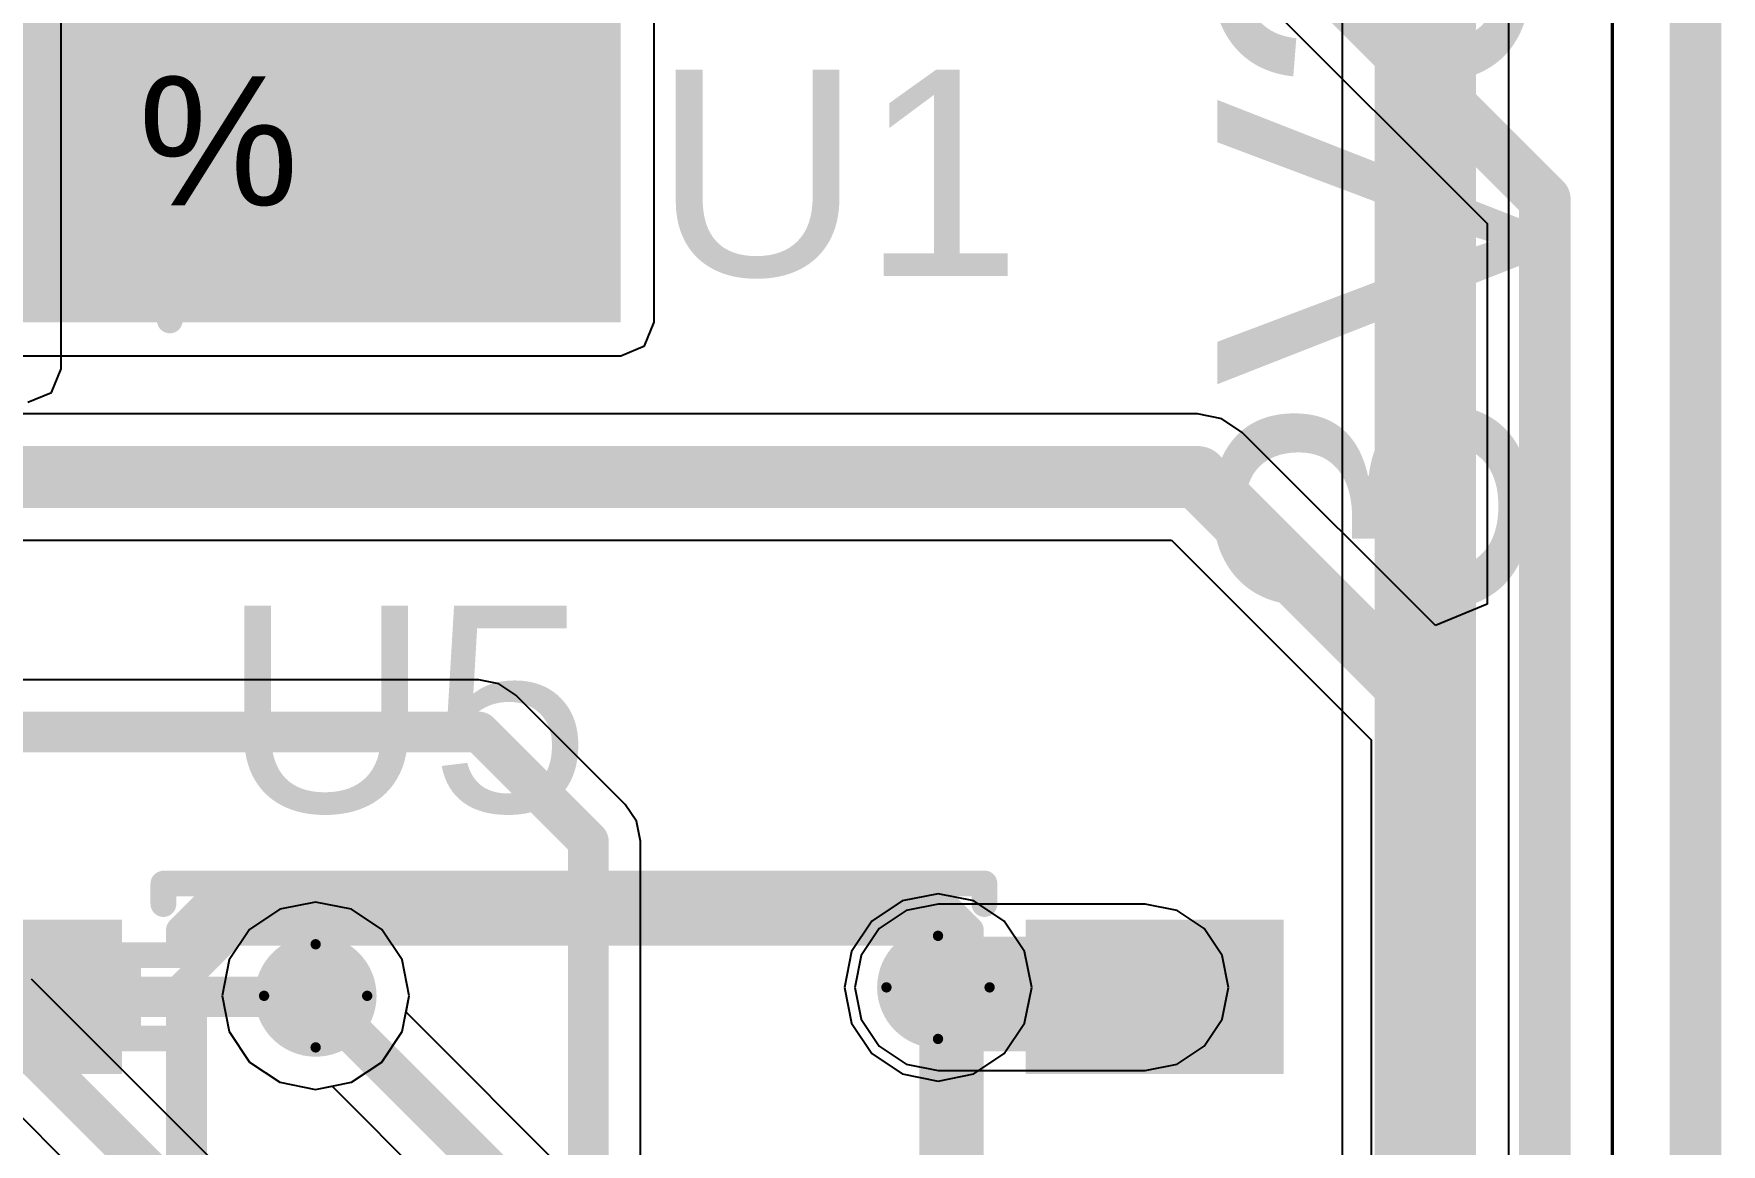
# Model space of a CAD drawing. Header units: millimetres. Extents: x -16 to 330, y -45 to 150.
# Drawn here: x 88.07 to 96.38, y 53.23 to 58.7 of the extents above; entities that cross this region are included whole.
import ezdxf

# ---------------------------------------------------------------- set-up
doc = ezdxf.new("R2010")
doc.units = ezdxf.units.MM
for name, color, linetype in [('BottomLayer', 5, 'Continuous'), ('BottomSolder', 6, 'Continuous'), ('DrillDrawing', 1, 'Continuous'), ('Mechanical13', 56, 'Continuous'), ('Mechanical2', 216, 'Continuous'), ('MidLayer1', 16, 'Continuous'), ('MidLayer2', 76, 'Continuous'), ('TopLayer', 1, 'Continuous'), ('TopOverlay', 2, 'Continuous'), ('TopPaste', 8, 'Continuous'), ('TopSolder', 216, 'Continuous'), ('ViaHoleLayer', 16, 'Continuous')]:
    doc.layers.add(name, color=color, linetype=linetype)
doc.styles.add('Arial', font='arial.ttf', dxfattribs={"height": 0.2})

# ---------------------------------------------------------------- blocks, each defined once
blk = doc.blocks.new('C___0402_5')
at = {"layer": 'TopLayer'}
for points in [[(-0.6985, -0.3175), (-0.6985, 0.3175), (-0.2413, 0.3175), (-0.2413, -0.3175)], [(0.2413, -0.3175), (0.2413, 0.3175), (0.6985, 0.3175), (0.6985, -0.3175)]]:
    blk.add_hatch(color=1, dxfattribs=at).paths.add_polyline_path(points)
at = {"layer": 'TopPaste'}
for points in [[(-0.6985, -0.3175), (-0.6985, 0.3175), (-0.2413, 0.3175), (-0.2413, -0.3175)], [(0.2413, -0.3175), (0.2413, 0.3175), (0.6985, 0.3175), (0.6985, -0.3175)]]:
    blk.add_hatch(color=8, dxfattribs=at).paths.add_polyline_path(points)
at = {"layer": 'TopSolder'}
for points in [[(-0.7585, -0.3775), (-0.7585, 0.3775), (-0.1813, 0.3775), (-0.1813, -0.3775)], [(0.1813, -0.3775), (0.1813, 0.3775), (0.7585, 0.3775), (0.7585, -0.3775)]]:
    blk.add_hatch(color=216, dxfattribs=at).paths.add_polyline_path(points)
at = {"layer": 'TopOverlay', "const_width": 0.127}
for points in [[(-0.7874, 0.4064), (-0.7874, -0.4064)], [(-0.7874, 0.4064), (-0.2794, 0.4064)], [(0.2794, 0.4064), (0.7874, 0.4064)], [(0.7874, 0.4064), (0.7874, -0.4064)], [(-0.7874, -0.4064), (-0.2794, -0.4064)], [(0.2794, -0.4064), (0.7874, -0.4064)]]:
    blk.add_lwpolyline(points, dxfattribs=at)
at = {"layer": 'TopOverlay', "const_width": 0.0635}
for points in [[(-0.8191, 0.4064, 1), (-0.7556, 0.4064, 1)], [(-0.8191, 0.4064, 1), (-0.7556, 0.4064, 1)], [(-0.3111, 0.4064, 1), (-0.2477, 0.4064, 1)], [(0.2477, 0.4064, 1), (0.3111, 0.4064, 1)], [(0.7556, 0.4064, 1), (0.8191, 0.4064, 1)], [(0.7556, 0.4064, 1), (0.8191, 0.4064, 1)], [(-0.8191, -0.4064, 1), (-0.7556, -0.4064, 1)], [(-0.8191, -0.4064, 1), (-0.7556, -0.4064, 1)], [(-0.3111, -0.4064, 1), (-0.2477, -0.4064, 1)], [(0.2477, -0.4064, 1), (0.3111, -0.4064, 1)], [(0.7556, -0.4064, 1), (0.8191, -0.4064, 1)], [(0.7556, -0.4064, 1), (0.8191, -0.4064, 1)]]:
    blk.add_lwpolyline(points, format="xyb", close=True, dxfattribs=at)
blk = doc.blocks.new('16_SOIC_74')
at = {"layer": 'TopLayer'}
for points in [[(-0.635, 0.38), (0.635, 0.38), (0.635, -0.38), (-0.635, -0.38)], [(5.085, 0.38), (6.355, 0.38), (6.355, -0.38), (5.085, -0.38)], [(-0.635, -0.89), (0.635, -0.89), (0.635, -1.65), (-0.635, -1.65)], [(5.085, -0.89), (6.355, -0.89), (6.355, -1.65), (5.085, -1.65)], [(-0.635, -2.16), (0.635, -2.16), (0.635, -2.92), (-0.635, -2.92)], [(5.085, -2.16), (6.355, -2.16), (6.355, -2.92), (5.085, -2.92)], [(-0.635, -3.43), (0.635, -3.43), (0.635, -4.19), (-0.635, -4.19)], [(5.085, -3.43), (6.355, -3.43), (6.355, -4.19), (5.085, -4.19)], [(-0.635, -4.7), (0.635, -4.7), (0.635, -5.46), (-0.635, -5.46)], [(5.085, -4.7), (6.355, -4.7), (6.355, -5.46), (5.085, -5.46)], [(-0.635, -5.97), (0.635, -5.97), (0.635, -6.73), (-0.635, -6.73)], [(5.085, -5.97), (6.355, -5.97), (6.355, -6.73), (5.085, -6.73)], [(-0.635, -7.24), (0.635, -7.24), (0.635, -8), (-0.635, -8)], [(5.085, -7.24), (6.355, -7.24), (6.355, -8), (5.085, -8)], [(-0.635, -8.51), (0.635, -8.51), (0.635, -9.27), (-0.635, -9.27)], [(5.085, -8.51), (6.355, -8.51), (6.355, -9.27), (5.085, -9.27)]]:
    blk.add_hatch(color=1, dxfattribs=at).paths.add_polyline_path(points)
at = {"layer": 'TopOverlay'}
blk.add_hatch(color=2, dxfattribs=at).paths.add_polyline_path([(0.7366, -0.254), (1.016, -0.254), (1.016, 0.2032), (0.7366, 0.2032)])
at = {"layer": 'TopPaste'}
for points in [[(-0.635, 0.38), (0.635, 0.38), (0.635, -0.38), (-0.635, -0.38)], [(5.085, 0.38), (6.355, 0.38), (6.355, -0.38), (5.085, -0.38)], [(-0.635, -0.89), (0.635, -0.89), (0.635, -1.65), (-0.635, -1.65)], [(5.085, -0.89), (6.355, -0.89), (6.355, -1.65), (5.085, -1.65)], [(-0.635, -2.16), (0.635, -2.16), (0.635, -2.92), (-0.635, -2.92)], [(5.085, -2.16), (6.355, -2.16), (6.355, -2.92), (5.085, -2.92)], [(-0.635, -3.43), (0.635, -3.43), (0.635, -4.19), (-0.635, -4.19)], [(5.085, -3.43), (6.355, -3.43), (6.355, -4.19), (5.085, -4.19)], [(-0.635, -4.7), (0.635, -4.7), (0.635, -5.46), (-0.635, -5.46)], [(5.085, -4.7), (6.355, -4.7), (6.355, -5.46), (5.085, -5.46)], [(-0.635, -5.97), (0.635, -5.97), (0.635, -6.73), (-0.635, -6.73)], [(5.085, -5.97), (6.355, -5.97), (6.355, -6.73), (5.085, -6.73)], [(-0.635, -7.24), (0.635, -7.24), (0.635, -8), (-0.635, -8)], [(5.085, -7.24), (6.355, -7.24), (6.355, -8), (5.085, -8)], [(-0.635, -8.51), (0.635, -8.51), (0.635, -9.27), (-0.635, -9.27)], [(5.085, -8.51), (6.355, -8.51), (6.355, -9.27), (5.085, -9.27)]]:
    blk.add_hatch(color=8, dxfattribs=at).paths.add_polyline_path(points)
at = {"layer": 'TopSolder'}
for points in [[(-0.635, 0.38), (0.635, 0.38), (0.635, -0.38), (-0.635, -0.38)], [(5.085, 0.38), (6.355, 0.38), (6.355, -0.38), (5.085, -0.38)], [(-0.635, -0.89), (0.635, -0.89), (0.635, -1.65), (-0.635, -1.65)], [(5.085, -0.89), (6.355, -0.89), (6.355, -1.65), (5.085, -1.65)], [(-0.635, -2.16), (0.635, -2.16), (0.635, -2.92), (-0.635, -2.92)], [(5.085, -2.16), (6.355, -2.16), (6.355, -2.92), (5.085, -2.92)], [(-0.635, -3.43), (0.635, -3.43), (0.635, -4.19), (-0.635, -4.19)], [(5.085, -3.43), (6.355, -3.43), (6.355, -4.19), (5.085, -4.19)], [(-0.635, -4.7), (0.635, -4.7), (0.635, -5.46), (-0.635, -5.46)], [(5.085, -4.7), (6.355, -4.7), (6.355, -5.46), (5.085, -5.46)], [(-0.635, -5.97), (0.635, -5.97), (0.635, -6.73), (-0.635, -6.73)], [(5.085, -5.97), (6.355, -5.97), (6.355, -6.73), (5.085, -6.73)], [(-0.635, -7.24), (0.635, -7.24), (0.635, -8), (-0.635, -8)], [(5.085, -7.24), (6.355, -7.24), (6.355, -8), (5.085, -8)], [(-0.635, -8.51), (0.635, -8.51), (0.635, -9.27), (-0.635, -9.27)], [(5.085, -8.51), (6.355, -8.51), (6.355, -9.27), (5.085, -9.27)]]:
    blk.add_hatch(color=216, dxfattribs=at).paths.add_polyline_path(points)
at = {"layer": 'TopOverlay'}
for points, const_width in [([(4.8768, 0.5588), (0.8382, 0.5588)], 0.127), ([(0.8382, 0.5588), (0.8382, 0.4572)], 0.127), ([(4.8818, 0.5572), (4.8818, 0.4572)], 0.127), ([(-0.9144, 0.1524), (-0.9144, -0.1016)], 0.2), ([(-0.7874, 0.0254), (-0.9144, 0.1524)], 0.2), ([(-0.7874, 0.0254), (-0.9144, -0.1016)], 0.2), ([(0.8382, -9.3472), (0.8382, -9.4488)], 0.127), ([(4.8818, -9.3472), (4.8818, -9.4472)], 0.127), ([(4.8768, -9.4488), (0.8382, -9.4488)], 0.127)]:
    blk.add_lwpolyline(points, dxfattribs=dict(at, const_width=const_width))
for points, const_width in [([(0.8065, 0.5588, 1), (0.87, 0.5588, 1)], 0.0635), ([(0.8065, 0.5588, 1), (0.87, 0.5588, 1)], 0.0635), ([(4.845, 0.5588, 1), (4.9085, 0.5588, 1)], 0.0635), ([(4.85, 0.5572, 1), (4.9135, 0.5572, 1)], 0.0635), ([(0.8065, 0.4572, 1), (0.87, 0.4572, 1)], 0.0635), ([(4.85, 0.4572, 1), (4.9135, 0.4572, 1)], 0.0635), ([(-0.9644, 0.1524, 1), (-0.8644, 0.1524, 1)], 0.1), ([(-0.9644, 0.1524, 1), (-0.8644, 0.1524, 1)], 0.1), ([(-0.8374, 0.0254, 1), (-0.7374, 0.0254, 1)], 0.1), ([(-0.8374, 0.0254, 1), (-0.7374, 0.0254, 1)], 0.1), ([(-0.9644, -0.1016, 1), (-0.8644, -0.1016, 1)], 0.1), ([(-0.9644, -0.1016, 1), (-0.8644, -0.1016, 1)], 0.1), ([(0.8065, -9.3472, 1), (0.87, -9.3472, 1)], 0.0635), ([(4.85, -9.3472, 1), (4.9135, -9.3472, 1)], 0.0635), ([(0.8065, -9.4488, 1), (0.87, -9.4488, 1)], 0.0635), ([(0.8065, -9.4488, 1), (0.87, -9.4488, 1)], 0.0635), ([(4.845, -9.4488, 1), (4.9085, -9.4488, 1)], 0.0635), ([(4.85, -9.4472, 1), (4.9135, -9.4472, 1)], 0.0635)]:
    blk.add_lwpolyline(points, format="xyb", close=True, dxfattribs=dict(at, const_width=const_width))

msp = doc.modelspace()

# ---------------------------------------------------------------- hatches: boundary and pattern name
at = {"layer": 'BottomLayer'}
h = msp.add_hatch(color=5, dxfattribs=at)
edge = h.paths.add_edge_path()
edge.add_arc((92.5196, 54.0004), 0.3, 0, 360)
h = msp.add_hatch(color=5, dxfattribs=at)
edge = h.paths.add_edge_path()
edge.add_arc((89.4544, 53.9588), 0.3, 0, 360)
at = {"layer": 'BottomSolder'}
h = msp.add_hatch(color=6, dxfattribs=at)
edge = h.paths.add_edge_path()
edge.add_arc((89.4544, 53.9588), 0.15, 0, 360)
h = msp.add_hatch(color=6, dxfattribs=at)
edge = h.paths.add_edge_path()
edge.add_arc((92.5196, 54.0004), 0.15, 0, 360)
at = {"layer": 'MidLayer1'}
h = msp.add_hatch(color=16, dxfattribs=at)
edge = h.paths.add_edge_path()
edge.add_arc((92.5196, 54.0004), 0.3, 0, 360)
h = msp.add_hatch(color=16, dxfattribs=at)
edge = h.paths.add_edge_path()
edge.add_arc((89.4544, 53.9588), 0.3, 0, 360)
at = {"layer": 'MidLayer2'}
h = msp.add_hatch(color=76, dxfattribs=at)
edge = h.paths.add_edge_path()
edge.add_arc((92.5196, 54.0004), 0.3, 0, 360)
h = msp.add_hatch(color=76, dxfattribs=at)
edge = h.paths.add_edge_path()
edge.add_arc((89.4544, 53.9588), 0.3, 0, 360)
at = {"layer": 'TopLayer'}
for points in [[(89.9212, 57.277), (90.9574, 57.277), (90.9574, 59.8654), (89.9212, 59.8654)], [(84.3692, 57.277), (88.265, 57.277), (88.265, 59.6604), (84.3692, 59.6604)], [(84.3692, 57.277), (90.9574, 57.277), (90.9574, 59.1042), (84.3692, 59.1042)]]:
    msp.add_hatch(color=1, dxfattribs=at).paths.add_polyline_path(points)
h = msp.add_hatch(color=1, dxfattribs=at)
edge = h.paths.add_edge_path()
edge.add_arc((92.5196, 54.0004), 0.3, 0, 360)
h = msp.add_hatch(color=1, dxfattribs=at)
edge = h.paths.add_edge_path()
edge.add_arc((89.4544, 53.9588), 0.3, 0, 360)
at = {"layer": 'TopSolder'}
h = msp.add_hatch(color=216, dxfattribs=at)
edge = h.paths.add_edge_path()
edge.add_arc((89.4544, 53.9588), 0.15, 0, 360)
h = msp.add_hatch(color=216, dxfattribs=at)
edge = h.paths.add_edge_path()
edge.add_arc((92.5196, 54.0004), 0.15, 0, 360)
at = {"layer": 'ViaHoleLayer'}
h = msp.add_hatch(color=16, dxfattribs=at)
edge = h.paths.add_edge_path()
edge.add_arc((89.4544, 53.9588), 0.15, 0, 360)
h = msp.add_hatch(color=16, dxfattribs=at)
edge = h.paths.add_edge_path()
edge.add_arc((92.5196, 54.0004), 0.15, 0, 360)

# ---------------------------------------------------------------- linework, layer by layer
at = {"layer": 'BottomLayer'}
for p, q in [((95.8452, 74.6547), (95.8356, -11.4912)), ((95.3301, -7.4295), (95.3301, 61.3918)), ((94.5095, 59.2954), (94.5095, -7.4295)), ((88.2013, 57.0484), (88.2013, 58.9026)), ((88.153, 56.9318), (88.2013, 57.0484)), ((88.0364, 56.8835), (88.153, 56.9318)), ((89.2779, 54.385), (89.1283, 54.285)), ((89.4544, 54.4201), (89.2779, 54.385)), ((89.631, 54.385), (89.4544, 54.4201)), ((89.7806, 54.285), (89.631, 54.385)), ((89.1283, 54.285), (89.0283, 54.1353)), ((89.8806, 54.1353), (89.7806, 54.285)), ((89.0283, 54.1353), (88.9932, 53.9588)), ((89.9157, 53.9588), (89.8806, 54.1353)), ((90.2113, 51.8846), (88.0552, 54.0408)), ((88.9932, 53.9588), (89.0283, 53.7823)), ((89.8996, 53.8776), (89.9157, 53.9588)), ((90.8853, 52.8919), (89.8996, 53.8776)), ((89.0283, 53.7823), (89.1283, 53.6327)), ((89.1283, 53.6327), (89.2779, 53.5327)), ((87.7666, 53.6015), (90.0196, 51.3485)), ((89.2779, 53.5327), (89.4544, 53.4976)), ((89.4544, 53.4976), (89.5356, 53.5137)), ((89.5356, 53.5137), (90.446, 52.6033))]:
    msp.add_line(p, q, dxfattribs=at)
for points, const_width in [([(94.9198, -7.8098), (94.9198, 61.3918)], 0.5), ([(89.4544, 53.9588), (90.7033, 52.7099)], 0.2), ([(87.8732, 53.8588), (90.2769, 51.4551)], 0.2)]:
    msp.add_lwpolyline(points, dxfattribs=dict(at, const_width=const_width))
at = {"layer": 'BottomLayer', "const_width": 0.1}
msp.add_lwpolyline([(89.4044, 53.9588, 1), (89.5044, 53.9588, 1)], format="xyb", close=True, dxfattribs=at)
at = {"layer": 'DrillDrawing', "const_width": 0.0508}
for points in [[(92.2656, 54.0004), (92.5196, 54.2544)], [(92.5196, 54.2544), (92.7736, 54.0004)], [(89.2004, 53.9588), (89.4544, 54.2128)], [(89.4544, 54.2128), (89.7084, 53.9588)], [(92.2656, 54.0004), (92.5196, 53.7464)], [(92.5196, 53.7464), (92.7736, 54.0004)], [(89.2004, 53.9588), (89.4544, 53.7048)], [(89.4544, 53.7048), (89.7084, 53.9588)]]:
    msp.add_lwpolyline(points, dxfattribs=at)
at = {"layer": 'DrillDrawing', "const_width": 0.0254}
for points in [[(92.5069, 54.2544, 1), (92.5323, 54.2544, 1)], [(92.5069, 54.2544, 1), (92.5323, 54.2544, 1)], [(89.4417, 54.2128, 1), (89.4671, 54.2128, 1)], [(89.4417, 54.2128, 1), (89.4671, 54.2128, 1)], [(92.2529, 54.0004, 1), (92.2783, 54.0004, 1)], [(92.2529, 54.0004, 1), (92.2783, 54.0004, 1)], [(92.7609, 54.0004, 1), (92.7863, 54.0004, 1)], [(92.7609, 54.0004, 1), (92.7863, 54.0004, 1)], [(89.1877, 53.9588, 1), (89.2131, 53.9588, 1)], [(89.1877, 53.9588, 1), (89.2131, 53.9588, 1)], [(89.6957, 53.9588, 1), (89.7211, 53.9588, 1)], [(89.6957, 53.9588, 1), (89.7211, 53.9588, 1)], [(92.5069, 53.7464, 1), (92.5323, 53.7464, 1)], [(92.5069, 53.7464, 1), (92.5323, 53.7464, 1)], [(89.4417, 53.7048, 1), (89.4671, 53.7048, 1)], [(89.4417, 53.7048, 1), (89.4671, 53.7048, 1)]]:
    msp.add_lwpolyline(points, format="xyb", close=True, dxfattribs=at)
at = {"layer": 'Mechanical13', "const_width": 0.127}
for points in [[(96.2562, -12.4912), (96.2562, 75.5088)], [(88.7362, 57.2864), (88.7362, 61.2588)], [(88.7362, 57.2864), (88.7362, 61.2588)], [(82.2562, 57.7588), (90.201, 57.7588)], [(82.2562, 57.7588), (90.201, 57.7588)], [(88.7812, 54.2838), (88.9562, 54.4588)], [(88.9562, 54.4588), (92.5062, 54.4588)], [(88.9562, 54.4588), (89.0512, 54.269)], [(92.4113, 54.269), (92.5062, 54.4588)], [(92.5062, 54.4588), (92.6812, 54.2838)], [(88.8562, 54.2463), (88.9937, 54.3838)], [(88.9937, 54.3838), (92.4687, 54.3838)], [(92.4687, 54.3838), (92.6062, 54.2463)], [(88.7812, 54.2838), (88.9711, 54.1889)], [(88.7812, 54.1588), (88.7812, 54.2838)], [(88.7812, 53.9991), (89.0512, 54.269)], [(88.8562, 44.7713), (88.8562, 54.2463)], [(89.0512, 54.269), (92.4113, 54.269)], [(92.4113, 54.269), (92.4914, 54.1889)], [(92.4914, 54.1889), (92.6812, 54.2838)], [(92.6062, 44.7713), (92.6062, 54.2463)], [(92.6812, 54.1588), (92.6812, 54.2838)], [(87.7312, 54.1588), (88.1312, 54.1588)], [(88.1312, 54.1588), (88.2312, 54.1588)], [(88.1312, 53.7488), (88.1312, 54.1588)], [(88.2312, 54.1588), (88.5312, 54.1588)], [(88.2312, 53.7488), (88.2312, 54.1588)], [(88.5312, 54.1588), (88.8562, 54.1588)], [(88.5312, 53.7488), (88.5312, 54.1588)], [(92.4914, 44.8287), (92.4914, 54.1889)], [(92.6062, 54.1588), (92.9312, 54.1588)], [(92.9312, 54.1588), (93.2312, 54.1588)], [(92.9312, 53.7488), (92.9312, 54.1588)], [(93.2312, 54.1588), (93.3312, 54.1588)], [(93.2312, 53.7488), (93.2312, 54.1588)], [(93.3312, 54.1588), (93.7312, 54.1588)], [(93.3312, 53.7488), (93.3312, 54.1588)], [(93.7312, 53.7488), (93.7312, 54.1588)], [(88.7812, 44.7338), (88.7812, 53.9991)], [(87.7312, 53.7488), (88.1312, 53.7488)], [(88.1312, 53.7488), (88.2312, 53.7488)], [(88.2312, 53.7488), (88.5312, 53.7488)], [(88.5312, 53.7488), (88.8562, 53.7488)], [(88.7812, 52.8888), (88.7812, 53.7488)], [(92.6062, 53.7488), (92.9312, 53.7488)], [(92.6812, 52.8888), (92.6812, 53.7488)], [(92.9312, 53.7488), (93.2312, 53.7488)], [(93.2312, 53.7488), (93.3312, 53.7488)], [(93.3312, 53.7488), (93.7312, 53.7488)]]:
    msp.add_lwpolyline(points, dxfattribs=at)
at = {"layer": 'Mechanical13', "const_width": 0.0635}
for points in [[(90.1692, 57.7588, 1), (90.2327, 57.7588, 1)], [(90.1692, 57.7588, 1), (90.2327, 57.7588, 1)], [(88.7045, 57.2864, 1), (88.768, 57.2864, 1)], [(88.7045, 57.2864, 1), (88.768, 57.2864, 1)], [(88.9245, 54.4588, 1), (88.988, 54.4588, 1)], [(88.9245, 54.4588, 1), (88.988, 54.4588, 1)], [(88.9245, 54.4588, 1), (88.988, 54.4588, 1)], [(92.4745, 54.4588, 1), (92.538, 54.4588, 1)], [(92.4745, 54.4588, 1), (92.538, 54.4588, 1)], [(92.4745, 54.4588, 1), (92.538, 54.4588, 1)], [(88.962, 54.3838, 1), (89.0255, 54.3838, 1)], [(88.962, 54.3838, 1), (89.0255, 54.3838, 1)], [(92.437, 54.3838, 1), (92.5005, 54.3838, 1)], [(92.437, 54.3838, 1), (92.5005, 54.3838, 1)], [(88.7495, 54.2838, 1), (88.813, 54.2838, 1)], [(88.7495, 54.2838, 1), (88.813, 54.2838, 1)], [(88.7495, 54.2838, 1), (88.813, 54.2838, 1)], [(88.8245, 54.2463, 1), (88.888, 54.2463, 1)], [(88.8245, 54.2463, 1), (88.888, 54.2463, 1)], [(89.0194, 54.269, 1), (89.0829, 54.269, 1)], [(89.0194, 54.269, 1), (89.0829, 54.269, 1)], [(89.0194, 54.269, 1), (89.0829, 54.269, 1)], [(92.3796, 54.269, 1), (92.4431, 54.269, 1)], [(92.3796, 54.269, 1), (92.4431, 54.269, 1)], [(92.3796, 54.269, 1), (92.4431, 54.269, 1)], [(92.5745, 54.2463, 1), (92.638, 54.2463, 1)], [(92.5745, 54.2463, 1), (92.638, 54.2463, 1)], [(92.6495, 54.2838, 1), (92.713, 54.2838, 1)], [(92.6495, 54.2838, 1), (92.713, 54.2838, 1)], [(92.6495, 54.2838, 1), (92.713, 54.2838, 1)], [(88.0995, 54.1588, 1), (88.163, 54.1588, 1)], [(88.0995, 54.1588, 1), (88.163, 54.1588, 1)], [(88.0995, 54.1588, 1), (88.163, 54.1588, 1)], [(88.1995, 54.1588, 1), (88.263, 54.1588, 1)], [(88.1995, 54.1588, 1), (88.263, 54.1588, 1)], [(88.1995, 54.1588, 1), (88.263, 54.1588, 1)], [(88.4995, 54.1588, 1), (88.563, 54.1588, 1)], [(88.4995, 54.1588, 1), (88.563, 54.1588, 1)], [(88.4995, 54.1588, 1), (88.563, 54.1588, 1)], [(88.7495, 54.1588, 1), (88.813, 54.1588, 1)], [(88.8245, 54.1588, 1), (88.888, 54.1588, 1)], [(88.9393, 54.1889, 1), (89.0028, 54.1889, 1)], [(92.4597, 54.1889, 1), (92.5232, 54.1889, 1)], [(92.4597, 54.1889, 1), (92.5232, 54.1889, 1)], [(92.4597, 54.1889, 1), (92.5232, 54.1889, 1)], [(92.5745, 54.1588, 1), (92.638, 54.1588, 1)], [(92.6495, 54.1588, 1), (92.713, 54.1588, 1)], [(92.8995, 54.1588, 1), (92.963, 54.1588, 1)], [(92.8995, 54.1588, 1), (92.963, 54.1588, 1)], [(92.8995, 54.1588, 1), (92.963, 54.1588, 1)], [(93.1995, 54.1588, 1), (93.263, 54.1588, 1)], [(93.1995, 54.1588, 1), (93.263, 54.1588, 1)], [(93.1995, 54.1588, 1), (93.263, 54.1588, 1)], [(93.2995, 54.1588, 1), (93.363, 54.1588, 1)], [(93.2995, 54.1588, 1), (93.363, 54.1588, 1)], [(93.2995, 54.1588, 1), (93.363, 54.1588, 1)], [(93.6995, 54.1588, 1), (93.763, 54.1588, 1)], [(93.6995, 54.1588, 1), (93.763, 54.1588, 1)], [(88.7495, 53.9991, 1), (88.813, 53.9991, 1)], [(88.7495, 53.9991, 1), (88.813, 53.9991, 1)], [(88.0995, 53.7488, 1), (88.163, 53.7488, 1)], [(88.0995, 53.7488, 1), (88.163, 53.7488, 1)], [(88.0995, 53.7488, 1), (88.163, 53.7488, 1)], [(88.1995, 53.7488, 1), (88.263, 53.7488, 1)], [(88.1995, 53.7488, 1), (88.263, 53.7488, 1)], [(88.1995, 53.7488, 1), (88.263, 53.7488, 1)], [(88.4995, 53.7488, 1), (88.563, 53.7488, 1)], [(88.4995, 53.7488, 1), (88.563, 53.7488, 1)], [(88.4995, 53.7488, 1), (88.563, 53.7488, 1)], [(88.7495, 53.7488, 1), (88.813, 53.7488, 1)], [(88.8245, 53.7488, 1), (88.888, 53.7488, 1)], [(92.5745, 53.7488, 1), (92.638, 53.7488, 1)], [(92.6495, 53.7488, 1), (92.713, 53.7488, 1)], [(92.8995, 53.7488, 1), (92.963, 53.7488, 1)], [(92.8995, 53.7488, 1), (92.963, 53.7488, 1)], [(92.8995, 53.7488, 1), (92.963, 53.7488, 1)], [(93.1995, 53.7488, 1), (93.263, 53.7488, 1)], [(93.1995, 53.7488, 1), (93.263, 53.7488, 1)], [(93.1995, 53.7488, 1), (93.263, 53.7488, 1)], [(93.2995, 53.7488, 1), (93.363, 53.7488, 1)], [(93.2995, 53.7488, 1), (93.363, 53.7488, 1)], [(93.2995, 53.7488, 1), (93.363, 53.7488, 1)], [(93.6995, 53.7488, 1), (93.763, 53.7488, 1)], [(93.6995, 53.7488, 1), (93.763, 53.7488, 1)]]:
    msp.add_lwpolyline(points, format="xyb", close=True, dxfattribs=at)
at = {"layer": 'Mechanical2', "const_width": 0.254}
msp.add_lwpolyline([(96.25, -12.5), (96.25, 75.5)], dxfattribs=at)
at = {"layer": 'MidLayer1'}
for p, q in [((95.8389, 74.6459), (95.8294, -11.5)), ((92.5196, 54.4617), (92.3431, 54.4266)), ((92.6962, 54.4266), (92.5196, 54.4617)), ((89.2779, 54.385), (89.1283, 54.285)), ((89.4544, 54.4201), (89.2779, 54.385)), ((89.631, 54.385), (89.4544, 54.4201)), ((89.7806, 54.285), (89.631, 54.385)), ((92.3431, 54.4266), (92.1935, 54.3266)), ((92.8458, 54.3266), (92.6962, 54.4266)), ((89.1283, 54.285), (89.0283, 54.1353)), ((89.8806, 54.1353), (89.7806, 54.285)), ((92.1935, 54.3266), (92.0935, 54.1769)), ((92.9458, 54.1769), (92.8458, 54.3266)), ((89.0283, 54.1353), (88.9932, 53.9588)), ((89.9157, 53.9588), (89.8806, 54.1353)), ((92.0935, 54.1769), (92.0584, 54.0004)), ((92.9809, 54.0004), (92.9458, 54.1769)), ((88.9932, 53.9588), (89.0283, 53.7823)), ((89.8806, 53.7823), (89.9157, 53.9588)), ((92.0584, 54.0004), (92.0935, 53.8239)), ((92.9458, 53.8239), (92.9809, 54.0004)), ((89.0283, 53.7823), (89.1283, 53.6327)), ((89.7806, 53.6327), (89.8806, 53.7823)), ((92.0935, 53.8239), (92.1935, 53.6742)), ((92.8458, 53.6742), (92.9458, 53.8239)), ((89.1283, 53.6327), (89.2779, 53.5327)), ((89.631, 53.5327), (89.7806, 53.6327)), ((92.1935, 53.6742), (92.3431, 53.5743)), ((92.6962, 53.5743), (92.8458, 53.6742)), ((89.2779, 53.5327), (89.4544, 53.4976)), ((89.4544, 53.4976), (89.631, 53.5327)), ((92.3431, 53.5743), (92.5196, 53.5391)), ((92.5196, 53.5391), (92.6962, 53.5743))]:
    msp.add_line(p, q, dxfattribs=at)
at = {"layer": 'MidLayer2'}
for p, q in [((95.8389, 74.6459), (95.8294, -11.5)), ((89.2779, 54.385), (89.1283, 54.285)), ((89.4544, 54.4201), (89.2779, 54.385)), ((89.631, 54.385), (89.4544, 54.4201)), ((89.7806, 54.285), (89.631, 54.385)), ((89.1283, 54.285), (89.0283, 54.1353)), ((89.8806, 54.1353), (89.7806, 54.285)), ((89.0283, 54.1353), (88.9932, 53.9588)), ((89.9157, 53.9588), (89.8806, 54.1353)), ((88.9932, 53.9588), (89.0283, 53.7823)), ((89.8806, 53.7823), (89.9157, 53.9588)), ((89.0283, 53.7823), (89.1283, 53.6327)), ((89.7806, 53.6327), (89.8806, 53.7823)), ((89.1283, 53.6327), (89.2779, 53.5327)), ((89.631, 53.5327), (89.7806, 53.6327)), ((89.2779, 53.5327), (89.4544, 53.4976)), ((89.4544, 53.4976), (89.631, 53.5327))]:
    msp.add_line(p, q, dxfattribs=at)
at = {"layer": 'TopLayer'}
for p, q in [((91.1223, 57.277), (91.1223, 59.1658)), ((93.9195, 59.0683), (95.2235, 57.7642)), ((95.2235, 57.7642), (95.2235, 55.8879)), ((91.074, 57.1604), (91.1223, 57.277)), ((87.6007, 57.1121), (90.9574, 57.1121)), ((90.9574, 57.1121), (91.074, 57.1604)), ((93.7977, 56.8258), (82.853, 56.8258)), ((93.9166, 56.8021), (93.7977, 56.8258)), ((94.0174, 56.7348), (93.9166, 56.8021)), ((94.9695, 55.7827), (94.0174, 56.7348)), ((82.7039, 56.2042), (93.669, 56.2042)), ((93.669, 56.2042), (94.6528, 55.2204)), ((95.2235, 55.8879), (94.9695, 55.7827)), ((90.2589, 55.5162), (86.7544, 55.5162)), ((90.3574, 55.4966), (90.2589, 55.5162)), ((90.4408, 55.4408), (90.3574, 55.4966)), ((90.9796, 54.9021), (90.4408, 55.4408)), ((94.6528, 55.2204), (94.6528, 49.5728)), ((91.0354, 54.8186), (90.9796, 54.9021)), ((91.0549, 54.7201), (91.0354, 54.8186)), ((91.0549, 40.4149), (91.0549, 54.7201)), ((92.3626, 54.3795), (92.2295, 54.2905)), ((92.5196, 54.4107), (92.3626, 54.3795)), ((93.5396, 54.4107), (92.5196, 54.4107)), ((93.6966, 54.3795), (93.5396, 54.4107)), ((93.8298, 54.2905), (93.6966, 54.3795)), ((92.2295, 54.2905), (92.1406, 54.1574)), ((93.9187, 54.1574), (93.8298, 54.2905)), ((92.1406, 54.1574), (92.1094, 54.0004)), ((93.9499, 54.0004), (93.9187, 54.1574)), ((92.1094, 54.0004), (92.1406, 53.8434)), ((93.9187, 53.8434), (93.9499, 54.0004)), ((92.1406, 53.8434), (92.2295, 53.7103)), ((93.8298, 53.7103), (93.9187, 53.8434)), ((92.2295, 53.7103), (92.3626, 53.6214)), ((93.6966, 53.6214), (93.8298, 53.7103)), ((92.3626, 53.6214), (92.5196, 53.5901)), ((93.5396, 53.5901), (93.6966, 53.6214)), ((92.5196, 53.5901), (93.5396, 53.5901))]:
    msp.add_line(p, q, dxfattribs=at)
for points, const_width in [([(93.8784, 59.5122), (95.5084, 57.8822)], 0.254), ([(95.5084, -3.704), (95.5084, 57.8822)], 0.254), ([(82.5356, 56.515), (93.7977, 56.515)], 0.3048), ([(93.7977, 56.515), (94.9636, 55.3491)], 0.3048), ([(94.9636, 49.2074), (94.9636, 55.3491)], 0.3048), ([(86.7544, 55.2588), (90.2589, 55.2588)], 0.2), ([(90.2589, 55.2588), (90.7976, 54.7201)], 0.2), ([(90.7976, 40.3083), (90.7976, 54.7201)], 0.2), ([(92.5196, 54.0004), (93.5396, 54.0004)], 0.5), ([(87.8662, 53.9538), (89.4494, 53.9538)], 0.2), ([(89.4494, 53.9538), (89.4544, 53.9588)], 0.2), ([(93.5396, 54.0004), (93.5862, 53.9538)], 0.2)]:
    msp.add_lwpolyline(points, dxfattribs=dict(at, const_width=const_width))
for points, const_width in [([(95.4449, 57.8822, 1), (95.5719, 57.8822, 1)], 0.127), ([(95.4449, 57.8822, 1), (95.5719, 57.8822, 1)], 0.127), ([(93.7215, 56.515, 1), (93.8739, 56.515, 1)], 0.1524), ([(93.7215, 56.515, 1), (93.8739, 56.515, 1)], 0.1524), ([(94.8874, 55.3491, 1), (95.0398, 55.3491, 1)], 0.1524), ([(94.8874, 55.3491, 1), (95.0398, 55.3491, 1)], 0.1524), ([(90.2089, 55.2588, 1), (90.3089, 55.2588, 1)], 0.1), ([(90.2089, 55.2588, 1), (90.3089, 55.2588, 1)], 0.1), ([(90.7476, 54.7201, 1), (90.8476, 54.7201, 1)], 0.1), ([(90.7476, 54.7201, 1), (90.8476, 54.7201, 1)], 0.1), ([(92.3946, 54.0004, 1), (92.6446, 54.0004, 1)], 0.25), ([(93.4146, 54.0004, 1), (93.6646, 54.0004, 1)], 0.25), ([(89.3994, 53.9538, 1), (89.4994, 53.9538, 1)], 0.1), ([(89.3994, 53.9538, 1), (89.4994, 53.9538, 1)], 0.1), ([(89.4044, 53.9588, 1), (89.5044, 53.9588, 1)], 0.1), ([(93.4896, 54.0004, 1), (93.5896, 54.0004, 1)], 0.1), ([(93.5362, 53.9538, 1), (93.6362, 53.9538, 1)], 0.1)]:
    msp.add_lwpolyline(points, format="xyb", close=True, dxfattribs=dict(at, const_width=const_width))

# ---------------------------------------------------------------- block references
for name, p, rotation in [('C___0402_5', (88.8873, 59.3455), 90), ('16_SOIC_74', (93.5862, 45.0638), 180)]:
    msp.add_blockref(name, p, dxfattribs=dict(rotation=rotation))

# ---------------------------------------------------------------- texts
at = {"layer": 'TopOverlay', "style": 'Arial'}
for s, height, rotation, p in [('3V3_C', 1.524, 90, (95.4189, 55.7784)), ('%', 0.635, 180, (89.3702, 58.4884))]:
    msp.add_text(s, height=height, rotation=rotation, dxfattribs=at).set_placement(p)
for s, p in [('U1', (91.1185, 57.5058)), ('U5', (88.9934, 54.8642))]:
    msp.add_text(s, height=1.016, dxfattribs=at).set_placement(p)

doc.saveas('drawing.dxf')
